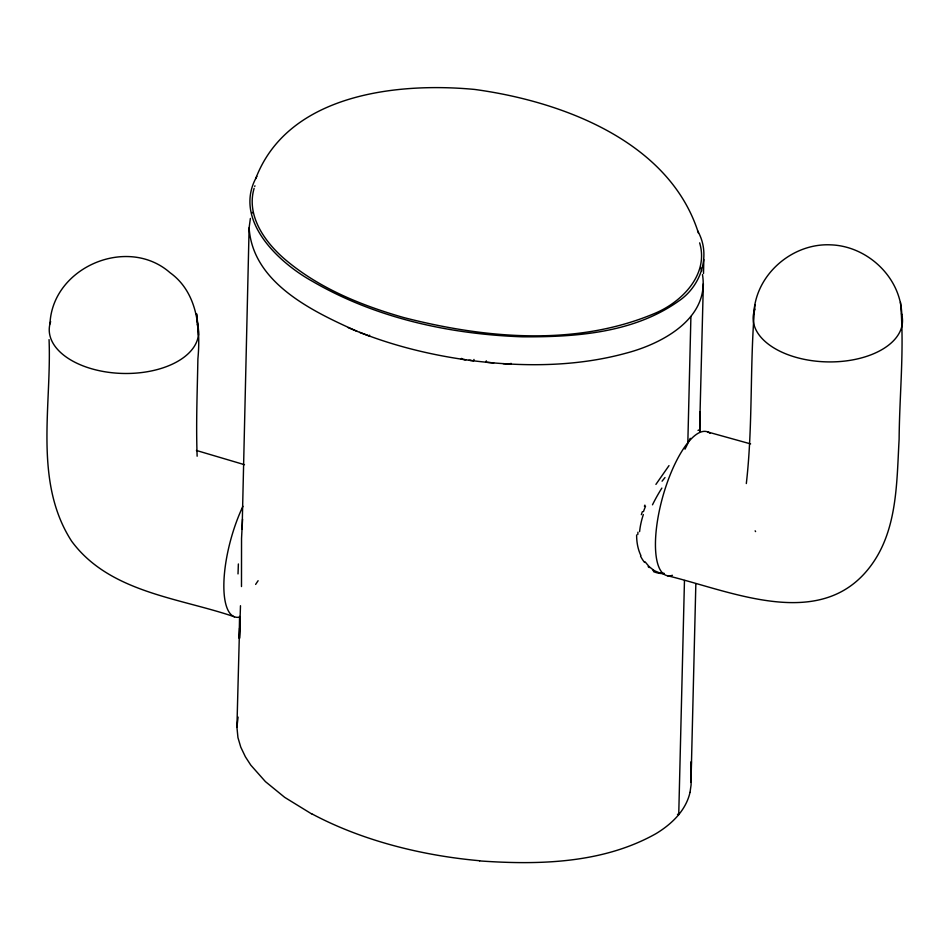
<?xml version="1.0" encoding="UTF-8"?>
<svg xmlns="http://www.w3.org/2000/svg" width="950" height="950" viewBox="0 0 950 950"><rect width="100%" height="100%" fill="white"/><g stroke="black" fill="none" stroke-linecap="round" stroke-linejoin="round"><path stroke-width="1.43" d="M239.626 616.372L239.447 638.376L240.481 605.72M239.447 638.376L239.649 617.072M690.947 777.171L691.184 782.373L691.327 761.52L691.089 784.926L690.021 792.395M250.373 218.429L249.114 227.869L242.119 529.209M702.489 274.598C709.614 318.618 661.901 343.829 626.121 353.162C575.558 367.021 522.168 366.985 470.464 360.442M49.97 323.891C52.357 267.116 127.549 235.303 170.026 272.686C197.291 292.244 200.794 328.059 197.897 358.874C197.303 391.317 195.949 423.771 197.137 456.214M249.114 227.869C252.712 283.124 312.883 311.541 357.081 331.324M703.511 273.541L703.819 259.528M241.49 586.554L241.537 538.448L242.559 519.211M49.056 339.613C51.775 406.149 33.321 481.828 71.618 541.179C109.381 592.432 178.434 597.645 234.412 616.788M239.531 628.092L236.918 727.106L237.951 737.616L240.766 747.116L245.385 756.782L250.776 765.118L265.406 781.601L284.715 797.371L312.039 814.162M684.463 580.497L678.739 814.637A134.829 76.558 1.4 0 1 655.975 833.661C602.822 863.574 538.852 865.094 479.56 860.902M687.847 442.011L690.911 316.504M691.256 771.804L695.828 584.357M699.806 421.99L703.356 283.801M637.83 534.494L637.937 532.214M236.918 727.106L238.082 717.084M510.981 363.304L510.898 364.111L503.132 363.66M753.944 312.027C756.473 273.79 792.811 242.974 830.727 244.851C867.528 246.026 901.016 277.554 901.788 314.842M754.929 304.606C749.586 364.028 753.16 424.163 746.32 483.55M486.293 360.834L485.925 362.235L493.703 362.959M254.101 188.385C245.872 216.291 265.679 243.224 286.033 260.252C319.912 288.634 361.772 305.556 403.881 317.597C485.022 338.39 575.427 346.75 654.443 313.524C681.53 302.397 709.175 274.669 699.651 242.868M641.345 514.674L642.331 511.706M474.014 359.444L473.551 360.834C430.54 355.348 387.992 344.755 348.116 327.572M254.731 186.449L254.956 185.808M255.669 178.743C287.672 94.216 396.542 82.044 474.679 89.442C561.438 101.222 669.548 141.039 698.476 233.166M251.869 213.382L252.237 212.396M644.409 506.243L644.884 505.115M461.593 358.364L461.272 359.136L464.336 359.599M256.832 176.451C232.489 218.999 277.519 261.927 312.134 281.152C375.476 318.072 449.291 334.151 522.025 336.799C575.403 337.191 633.579 333.07 678.514 301.174C700.957 286.247 711.609 255.004 697.585 230.814M655.916 484.393L669.002 465.619M369.669 335.207L368.933 335.872L359.658 332.346M698.036 430.397L699.141 429.934L699.663 430.766M663.148 573.325L664.228 573.372M468.932 360.24L470.476 360.442M663.017 573.931L664.323 574.109M464.336 359.587L465.868 359.812M662.055 573.218L659.894 572.85M667.363 575.7C731.084 591.078 820.218 632.035 869.903 567.019C897.667 530.801 896.622 482.683 899.116 439.28C899.484 393.621 904.578 347.712 900.469 302.207M750.607 443.899L707.999 432.048M677.469 814.281L678.739 814.637A134.829 76.558 1.4 0 0 689.997 792.395M244.482 464.692L196.412 450.466M658.825 572.589L652.602 569.917M653.814 570.356L649.135 566.628L645.074 561.818M648.149 566.616L649.278 567.577M755.143 530.824L755.582 531.596M700.684 267.532L701.706 271.082M198.372 328.949L196.567 313.785L198.431 335.148M690.222 438.318A67.082 4.631 -59.9 0 1 684.986 449.184M662.067 481.199A67.082 0.819 -51.3 0 1 665 477.541M258.103 580.711A72.331 4.192 -57.9 0 1 255.621 584.416M238.367 563.967A72.081 3.028 -88.8 0 1 238.011 573.919M479.608 860.736A306.874 174.254 1.4 0 1 312.241 814.043M652.484 504.818A74.551 29.07 -57.8 0 1 661.853 488.086M643.459 511.634A73.957 43.32 -54.9 0 1 645.525 506.303M639.599 531.632A72.77 46.17 -52.8 0 1 643.34 514.556M640.894 555.56A72.758 48.901 -49.8 0 1 636.631 534.957M644.551 562.424A74.171 47.239 -56.6 0 1 640.526 556.071M663.064 573.61A73.031 41.954 -76.9 0 1 653.446 571.567M197.303 324.413A74.694 42.417 1.4 0 1 123.595 373.469A74.694 42.417 1.4 0 1 50.647 321.622M239.234 617.179A74.694 25.009 -74.4 0 1 223.915 581.958A74.694 25.009 -74.4 0 1 242.927 506.279M901.479 313.702A74.694 42.417 1.4 0 1 825.847 361.855A74.694 42.417 1.4 0 1 754.918 309.071M672.434 575.296A74.694 25.009 -74.4 0 1 661.936 499.759A74.694 25.009 -74.4 0 1 710.018 433.271M699.877 411.706L699.746 431.205L699.877 411.706"/></g></svg>
